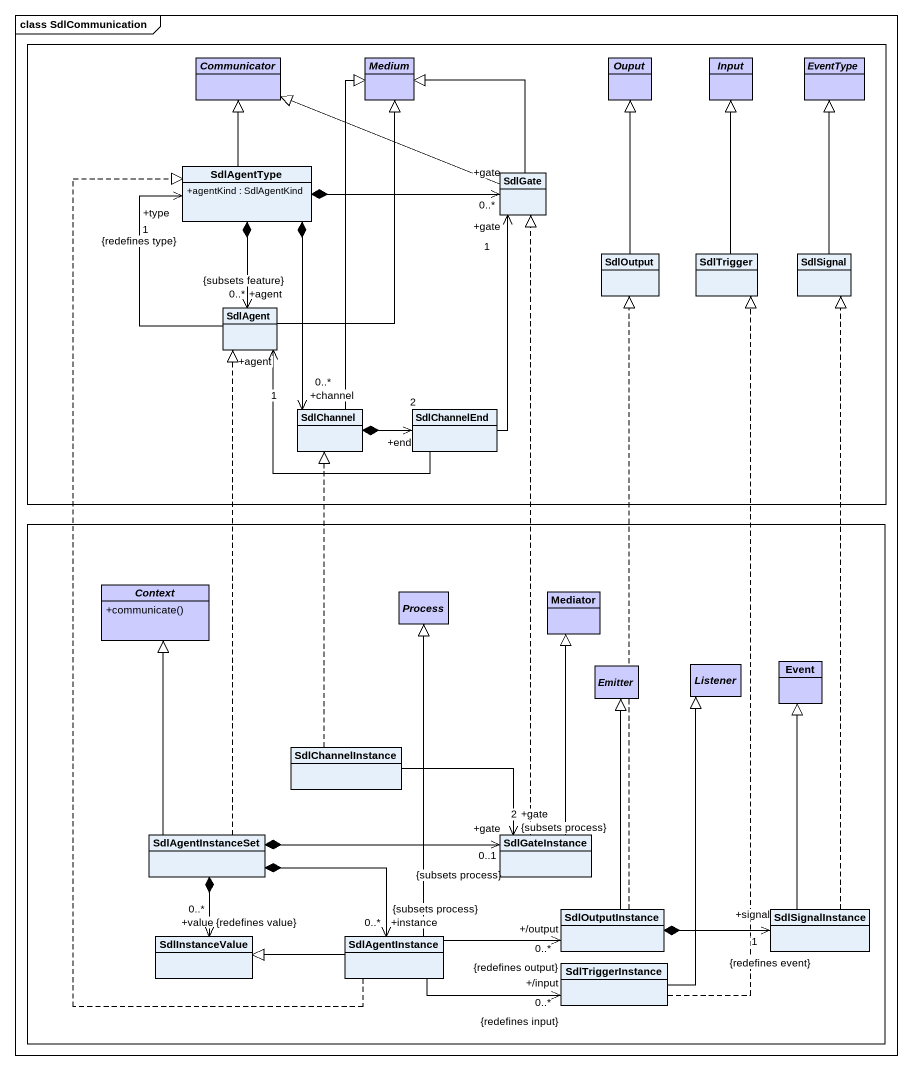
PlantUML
@startuml
mainframe class SdlCommunication
hide circle
hide empty members
skinparam classAttributeIconSize 0
rectangle " " as rectangle1 {
  abstract class Communicator #CCCCFF
  abstract class Medium #CCCCFF
  abstract class Ouput #CCCCFF
  abstract class Input #CCCCFF
  abstract class EventType #CCCCFF
  class SdlAgentType {
    +agentKind : SdlAgentKind
  }
  class SdlGate
  class SdlOutput
  class SdlTrigger
  class SdlSignal
  class SdlAgent
  class SdlChannel
  class SdlChannelEnd
}
rectangle " " as rectangle2 {
  abstract class Context #CCCCFF {
    +communicate()
  }
  abstract class "Process" as Process_ #CCCCFF
  class Mediator #CCCCFF
  class Event #CCCCFF
  abstract class Emitter #CCCCFF
  abstract class Listener #CCCCFF
  class SdlChannelInstance
  class SdlAgentInstanceSet
  class SdlGateInstance
  class SdlOutputInstance
  class SdlSignalInstance
  class SdlInstanceValue
  class SdlAgentInstance
  class SdlTriggerInstance
}
SdlAgentType -up-|> Communicator
SdlAgentType *-right-> "+gate\n0..*" SdlGate
SdlAgentType *--> "+agent\n0..*\n{subsets feature}" SdlAgent
SdlAgentType *--> "+channel\n0..*" SdlChannel
SdlGate -left-|> Communicator
SdlGate -up-|> Medium
SdlOutput -up-|> Ouput
SdlTrigger -up-|> Input
SdlSignal -up-|> EventType
SdlAgent -up-|> Medium
SdlAgent -up-> "+type\n1\n{redefines type}" SdlAgentType
SdlChannel -up-|> Medium
SdlChannel *-right-> "+end\n2" SdlChannelEnd
SdlChannelEnd -up-> "+gate\n1" SdlGate
SdlChannelEnd -left-> "+agent\n1" SdlAgent
SdlChannelInstance .up.|> SdlChannel
SdlChannelInstance -right-> "+gate\n2\n{subsets process}" SdlGateInstance
SdlAgentInstanceSet .up.|> SdlAgent
SdlAgentInstanceSet -up-|> Context
SdlAgentInstanceSet *-right-> "+gate\n0..1\n{subsets process}" SdlGateInstance
SdlAgentInstanceSet *--> "+value\n0..*\n{redefines value}" SdlInstanceValue
SdlAgentInstanceSet *-right-> "+instance\n0..*\n{subsets process}" SdlAgentInstance
SdlGateInstance .up.|> SdlGate
SdlGateInstance -up-|> Mediator
SdlOutputInstance .up.|> SdlOutput
SdlOutputInstance -up-|> Emitter
SdlOutputInstance *-right-> "+signal\n1\n{redefines event}" SdlSignalInstance
SdlSignalInstance .up.|> SdlSignal
SdlSignalInstance -up-|> Event
SdlAgentInstance .up.|> SdlAgentType
SdlAgentInstance -up-|> Process_
SdlAgentInstance -right-> "+/output\n0..*\n{redefines output}" SdlOutputInstance
SdlAgentInstance -left-|> SdlInstanceValue
SdlAgentInstance -right-> "+/input\n0..*\n{redefines input}" SdlTriggerInstance
SdlTriggerInstance .up.|> SdlTrigger
SdlTriggerInstance -up-|> Listener
@enduml
